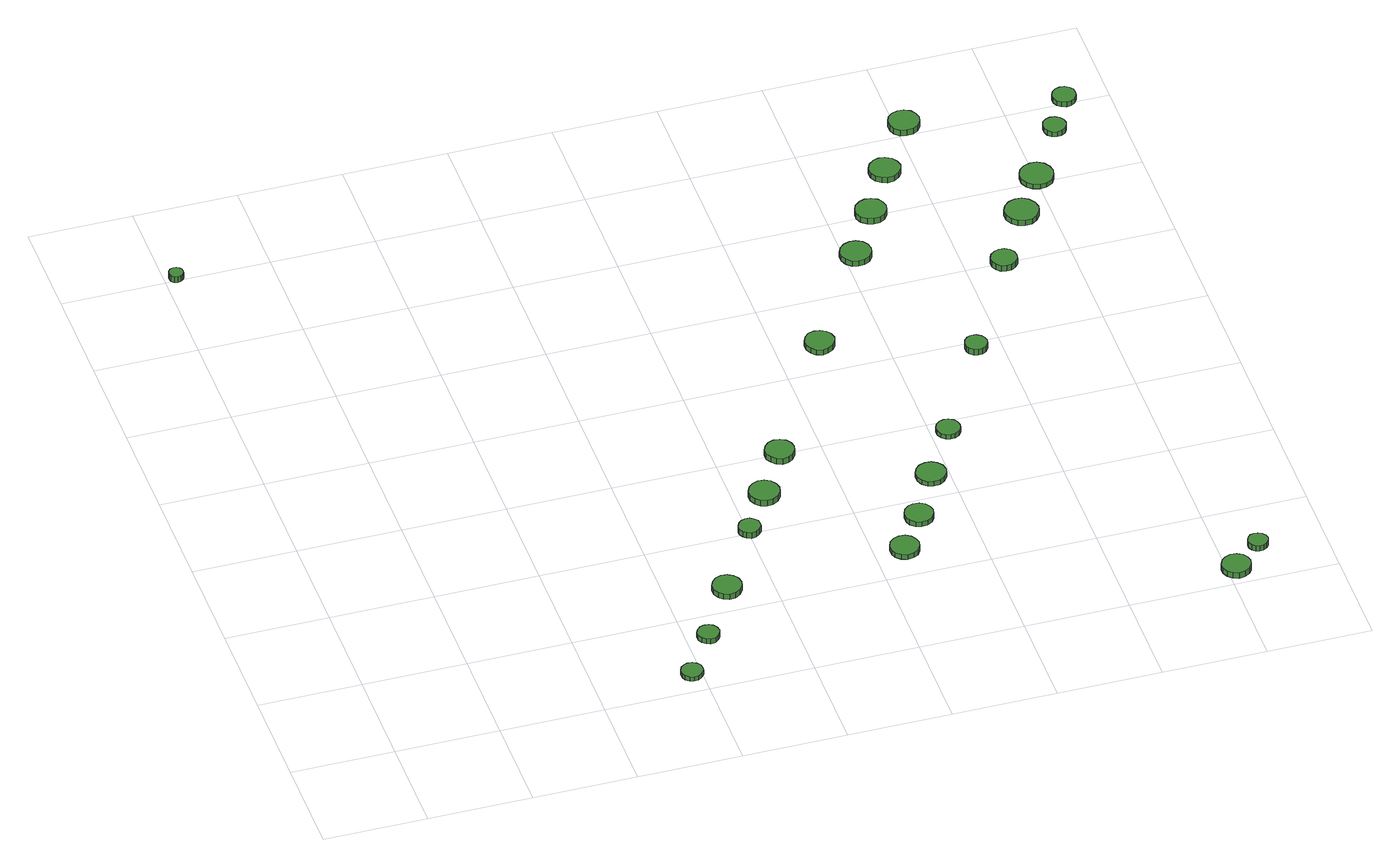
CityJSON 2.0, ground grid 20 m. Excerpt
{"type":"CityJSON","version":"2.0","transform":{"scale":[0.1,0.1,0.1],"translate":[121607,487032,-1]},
"CityObjects":{
"tree1":{"type":"SolitaryVegetationObject","attributes":{"function":"something"},"geometry":[{"type":"MultiSurface","lod":"1","boundaries":[[[0,1,2,3,4,5,6,7,8,9,10,11,12,13,14]],[[15,16,17,18,19,20,21,22,23,24,25,26,27,28,29]],[[0,29,28,1]],[[1,28,27,2]],[[2,27,26,3]],[[3,26,25,4]],[[4,25,24,5]],[[5,24,23,6]],[[6,23,22,7]],[[7,22,21,8]],[[8,21,20,9]],[[9,20,19,10]],[[10,19,18,11]],[[11,18,17,12]],[[12,17,16,13]],[[13,16,15,14]],[[14,15,29,0]]]}]},
"tree2":{"type":"SolitaryVegetationObject","attributes":{"function":"something"},"geometry":[{"type":"MultiSurface","lod":"1","boundaries":[[[30,31,32,33,34,35,36,37,38,39,40,41,42,43,44]],[[45,46,47,48,49,50,51,52,53,54,55,56,57,58,59]],[[30,59,58,31]],[[31,58,57,32]],[[32,57,56,33]],[[33,56,55,34]],[[34,55,54,35]],[[35,54,53,36]],[[36,53,52,37]],[[37,52,51,38]],[[38,51,50,39]],[[39,50,49,40]],[[40,49,48,41]],[[41,48,47,42]],[[42,47,46,43]],[[43,46,45,44]],[[44,45,59,30]]]}]},
"tree3":{"type":"SolitaryVegetationObject","attributes":{"function":"something"},"geometry":[{"type":"MultiSurface","lod":"1","boundaries":[[[60,61,62,63,64,65,66,67,68,69,70,71,72,73,74]],[[75,76,77,78,79,80,81,82,83,84,85,86,87,88,89]],[[60,89,88,61]],[[61,88,87,62]],[[62,87,86,63]],[[63,86,85,64]],[[64,85,84,65]],[[65,84,83,66]],[[66,83,82,67]],[[67,82,81,68]],[[68,81,80,69]],[[69,80,79,70]],[[70,79,78,71]],[[71,78,77,72]],[[72,77,76,73]],[[73,76,75,74]],[[74,75,89,60]]]}]},
"tree4":{"type":"SolitaryVegetationObject","attributes":{"function":"something"},"geometry":[{"type":"MultiSurface","lod":"1","boundaries":[[[90,91,92,93,94,95,96,97,98,99,100,101,102,103,104]],[[105,106,107,108,109,110,111,112,113,114,115,116,117,118,119]],[[90,119,118,91]],[[91,118,117,92]],[[92,117,116,93]],[[93,116,115,94]],[[94,115,114,95]],[[95,114,113,96]],[[96,113,112,97]],[[97,112,111,98]],[[98,111,110,99]],[[99,110,109,100]],[[100,109,108,101]],[[101,108,107,102]],[[102,107,106,103]],[[103,106,105,104]],[[104,105,119,90]]]}]},
"tree5":{"type":"SolitaryVegetationObject","attributes":{"function":"something"},"geometry":[{"type":"MultiSurface","lod":"1","boundaries":[[[120,121,122,123,124,125,126,127,128,129,130,131,132,133,134]],[[135,136,137,138,139,140,141,142,143,144,145,146,147,148,149]],[[120,149,148,121]],[[121,148,147,122]],[[122,147,146,123]],[[123,146,145,124]],[[124,145,144,125]],[[125,144,143,126]],[[126,143,142,127]],[[127,142,141,128]],[[128,141,140,129]],[[129,140,139,130]],[[130,139,138,131]],[[131,138,137,132]],[[132,137,136,133]],[[133,136,135,134]],[[134,135,149,120]]]}]},
"tree6":{"type":"SolitaryVegetationObject","attributes":{"function":"something"},"geometry":[{"type":"MultiSurface","lod":"1","boundaries":[[[150,151,152,153,154,155,156,157,158,159,160,161,162,163,164]],[[165,166,167,168,169,170,171,172,173,174,175,176,177,178,179]],[[150,179,178,151]],[[151,178,177,152]],[[152,177,176,153]],[[153,176,175,154]],[[154,175,174,155]],[[155,174,173,156]],[[156,173,172,157]],[[157,172,171,158]],[[158,171,170,159]],[[159,170,169,160]],[[160,169,168,161]],[[161,168,167,162]],[[162,167,166,163]],[[163,166,165,164]],[[164,165,179,150]]]}]},
"tree7":{"type":"SolitaryVegetationObject","attributes":{"function":"something"},"geometry":[{"type":"MultiSurface","lod":"1","boundaries":[[[180,181,182,183,184,185,186,187,188,189,190,191,192,193,194]],[[195,196,197,198,199,200,201,202,203,204,205,206,207,208,209]],[[180,209,208,181]],[[181,208,207,182]],[[182,207,206,183]],[[183,206,205,184]],[[184,205,204,185]],[[185,204,203,186]],[[186,203,202,187]],[[187,202,201,188]],[[188,201,200,189]],[[189,200,199,190]],[[190,199,198,191]],[[191,198,197,192]],[[192,197,196,193]],[[193,196,195,194]],[[194,195,209,180]]]}]},
"tree8":{"type":"SolitaryVegetationObject","attributes":{"function":"something"},"geometry":[{"type":"MultiSurface","lod":"1","boundaries":[[[210,211,212,213,214,215,216,217,218,219,220,221,222,223,224]],[[225,226,227,228,229,230,231,232,233,234,235,236,237,238,239]],[[210,239,238,211]],[[211,238,237,212]],[[212,237,236,213]],[[213,236,235,214]],[[214,235,234,215]],[[215,234,233,216]],[[216,233,232,217]],[[217,232,231,218]],[[218,231,230,219]],[[219,230,229,220]],[[220,229,228,221]],[[221,228,227,222]],[[222,227,226,223]],[[223,226,225,224]],[[224,225,239,210]]]}]},
"tree9":{"type":"SolitaryVegetationObject","attributes":{"function":"something"},"geometry":[{"type":"MultiSurface","lod":"1","boundaries":[[[240,241,242,243,244,245,246,247,248,249,250,251,252,253,254]],[[255,256,257,258,259,260,261,262,263,264,265,266,267,268,269]],[[240,269,268,241]],[[241,268,267,242]],[[242,267,266,243]],[[243,266,265,244]],[[244,265,264,245]],[[245,264,263,246]],[[246,263,262,247]],[[247,262,261,248]],[[248,261,260,249]],[[249,260,259,250]],[[250,259,258,251]],[[251,258,257,252]],[[252,257,256,253]],[[253,256,255,254]],[[254,255,269,240]]]}]},
"tree10":{"type":"SolitaryVegetationObject","attributes":{"function":"something"},"geometry":[{"type":"MultiSurface","lod":"1","boundaries":[[[270,271,272,273,274,275,276,277,278,279,280,281,282,283,284]],[[285,286,287,288,289,290,291,292,293,294,295,296,297,298,299]],[[270,299,298,271]],[[271,298,297,272]],[[272,297,296,273]],[[273,296,295,274]],[[274,295,294,275]],[[275,294,293,276]],[[276,293,292,277]],[[277,292,291,278]],[[278,291,290,279]],[[279,290,289,280]],[[280,289,288,281]],[[281,288,287,282]],[[282,287,286,283]],[[283,286,285,284]],[[284,285,299,270]]]}]},
"tree11":{"type":"SolitaryVegetationObject","attributes":{"function":"something"},"geometry":[{"type":"MultiSurface","lod":"1","boundaries":[[[300,301,302,303,304,305,306,307,308,309,310,311,312,313,314]],[[315,316,317,318,319,320,321,322,323,324,325,326,327,328,329]],[[300,329,328,301]],[[301,328,327,302]],[[302,327,326,303]],[[303,326,325,304]],[[304,325,324,305]],[[305,324,323,306]],[[306,323,322,307]],[[307,322,321,308]],[[308,321,320,309]],[[309,320,319,310]],[[310,319,318,311]],[[311,318,317,312]],[[312,317,316,313]],[[313,316,315,314]],[[314,315,329,300]]]}]},
"tree12":{"type":"SolitaryVegetationObject","attributes":{"function":"something"},"geometry":[{"type":"MultiSurface","lod":"1","boundaries":[[[330,331,332,333,334,335,336,337,338,339,340,341,342,343,344]],[[345,346,347,348,349,350,351,352,353,354,355,356,357,358,359]],[[330,359,358,331]],[[331,358,357,332]],[[332,357,356,333]],[[333,356,355,334]],[[334,355,354,335]],[[335,354,353,336]],[[336,353,352,337]],[[337,352,351,338]],[[338,351,350,339]],[[339,350,349,340]],[[340,349,348,341]],[[341,348,347,342]],[[342,347,346,343]],[[343,346,345,344]],[[344,345,359,330]]]}]},
"tree13":{"type":"SolitaryVegetationObject","attributes":{"function":"something"},"geometry":[{"type":"MultiSurface","lod":"1","boundaries":[[[360,361,362,363,364,365,366,367,368,369,370,371,372,373,374]],[[375,376,377,378,379,380,381,382,383,384,385,386,387,388,389]],[[360,389,388,361]],[[361,388,387,362]],[[362,387,386,363]],[[363,386,385,364]],[[364,385,384,365]],[[365,384,383,366]],[[366,383,382,367]],[[367,382,381,368]],[[368,381,380,369]],[[369,380,379,370]],[[370,379,378,371]],[[371,378,377,372]],[[372,377,376,373]],[[373,376,375,374]],[[374,375,389,360]]]}]},
"tree14":{"type":"SolitaryVegetationObject","attributes":{"function":"something"},"geometry":[{"type":"MultiSurface","lod":"1","boundaries":[[[390,391,392,393,394,395,396,397,398,399,400,401,402,403,404]],[[405,406,407,408,409,410,411,412,413,414,415,416,417,418,419]],[[390,419,418,391]],[[391,418,417,392]],[[392,417,416,393]],[[393,416,415,394]],[[394,415,414,395]],[[395,414,413,396]],[[396,413,412,397]],[[397,412,411,398]],[[398,411,410,399]],[[399,410,409,400]],[[400,409,408,401]],[[401,408,407,402]],[[402,407,406,403]],[[403,406,405,404]],[[404,405,419,390]]]}]},
"tree15":{"type":"SolitaryVegetationObject","attributes":{"function":"something"},"geometry":[{"type":"MultiSurface","lod":"1","boundaries":[[[420,421,422,423,424,425,426,427,428,429,430,431,432,433,434]],[[435,436,437,438,439,440,441,442,443,444,445,446,447,448,449]],[[420,449,448,421]],[[421,448,447,422]],[[422,447,446,423]],[[423,446,445,424]],[[424,445,444,425]],[[425,444,443,426]],[[426,443,442,427]],[[427,442,441,428]],[[428,441,440,429]],[[429,440,439,430]],[[430,439,438,431]],[[431,438,437,432]],[[432,437,436,433]],[[433,436,435,434]],[[434,435,449,420]]]}]},
"tree16":{"type":"SolitaryVegetationObject","attributes":{"function":"something"},"geometry":[{"type":"MultiSurface","lod":"1","boundaries":[[[450,451,452,453,454,455,456,457,458,459,460,461,462,463,464]],[[465,466,467,468,469,470,471,472,473,474,475,476,477,478,479]],[[450,479,478,451]],[[451,478,477,452]],[[452,477,476,453]],[[453,476,475,454]],[[454,475,474,455]],[[455,474,473,456]],[[456,473,472,457]],[[457,472,471,458]],[[458,471,470,459]],[[459,470,469,460]],[[460,469,468,461]],[[461,468,467,462]],[[462,467,466,463]],[[463,466,465,464]],[[464,465,479,450]]]}]},
"tree17":{"type":"SolitaryVegetationObject","attributes":{"function":"something"},"geometry":[{"type":"MultiSurface","lod":"1","boundaries":[[[480,481,482,483,484,485,486,487,488,489,490,491,492,493,494]],[[495,496,497,498,499,500,501,502,503,504,505,506,507,508,509]],[[480,509,508,481]],[[481,508,507,482]],[[482,507,506,483]],[[483,506,505,484]],[[484,505,504,485]],[[485,504,503,486]],[[486,503,502,487]],[[487,502,501,488]],[[488,501,500,489]],[[489,500,499,490]],[[490,499,498,491]],[[491,498,497,492]],[[492,497,496,493]],[[493,496,495,494]],[[494,495,509,480]]]}]},
"tree18":{"type":"SolitaryVegetationObject","attributes":{"function":"something"},"geometry":[{"type":"MultiSurface","lod":"1","boundaries":[[[510,511,512,513,514,515,516,517,518,519,520,521,522,523,524]],[[525,526,527,528,529,530,531,532,533,534,535,536,537,538,539]],[[510,539,538,511]],[[511,538,537,512]],[[512,537,536,513]],[[513,536,535,514]],[[514,535,534,515]],[[515,534,533,516]],[[516,533,532,517]],[[517,532,531,518]],[[518,531,530,519]],[[519,530,529,520]],[[520,529,528,521]],[[521,528,527,522]],[[522,527,526,523]],[[523,526,525,524]],[[524,525,539,510]]]}]},
"tree19":{"type":"SolitaryVegetationObject","attributes":{"function":"something"},"geometry":[{"type":"MultiSurface","lod":"1","boundaries":[[[540,541,542,543,544,545,546,547,548,549,550,551,552,553,554]],[[555,556,557,558,559,560,561,562,563,564,565,566,567,568,569]],[[540,569,568,541]],[[541,568,567,542]],[[542,567,566,543]],[[543,566,565,544]],[[544,565,564,545]],[[545,564,563,546]],[[546,563,562,547]],[[547,562,561,548]],[[548,561,560,549]],[[549,560,559,550]],[[550,559,558,551]],[[551,558,557,552]],[[552,557,556,553]],[[553,556,555,554]],[[554,555,569,540]]]}]},
"tree20":{"type":"SolitaryVegetationObject","attributes":{"function":"something"},"geometry":[{"type":"MultiSurface","lod":"1","boundaries":[[[570,571,572,573,574,575,576,577,578,579,580,581,582,583,584]],[[585,586,587,588,589,590,591,592,593,594,595,596,597,598,599]],[[570,599,598,571]],[[571,598,597,572]],[[572,597,596,573]],[[573,596,595,574]],[[574,595,594,575]],[[575,594,593,576]],[[576,593,592,577]],[[577,592,591,578]],[[578,591,590,579]],[[579,590,589,580]],[[580,589,588,581]],[[581,588,587,582]],[[582,587,586,583]],[[583,586,585,584]],[[584,585,599,570]]]}]},
"tree21":{"type":"SolitaryVegetationObject","attributes":{"function":"something"},"geometry":[{"type":"MultiSurface","lod":"1","boundaries":[[[600,601,602,603,604,605,606,607,608,609,610,611,612,613,614]],[[615,616,617,618,619,620,621,622,623,624,625,626,627,628,629]],[[600,629,628,601]],[[601,628,627,602]],[[602,627,626,603]],[[603,626,625,604]],[[604,625,624,605]],[[605,624,623,606]],[[606,623,622,607]],[[607,622,621,608]],[[608,621,620,609]],[[609,620,619,610]],[[610,619,618,611]],[[611,618,617,612]],[[612,617,616,613]],[[613,616,615,614]],[[614,615,629,600]]]}]},
"tree22":{"type":"SolitaryVegetationObject","attributes":{"function":"something"},"geometry":[{"type":"MultiSurface","lod":"1","boundaries":[[[630,631,632,633,634,635,636,637,638,639,640,641,642,643,644]],[[645,646,647,648,649,650,651,652,653,654,655,656,657,658,659]],[[630,659,658,631]],[[631,658,657,632]],[[632,657,656,633]],[[633,656,655,634]],[[634,655,654,635]],[[635,654,653,636]],[[636,653,652,637]],[[637,652,651,638]],[[638,651,650,639]],[[639,650,649,640]],[[640,649,648,641]],[[641,648,647,642]],[[642,647,646,643]],[[643,646,645,644]],[[644,645,659,630]]]}]},
"tree23":{"type":"SolitaryVegetationObject","attributes":{"function":"something"},"geometry":[{"type":"MultiSurface","lod":"1","boundaries":[[[660,661,662,663,664,665,666,667,668,669,670,671,672,673,674]],[[675,676,677,678,679,680,681,682,683,684,685,686,687,688,689]],[[660,689,688,661]],[[661,688,687,662]],[[662,687,686,663]],[[663,686,685,664]],[[664,685,684,665]],[[665,684,683,666]],[[666,683,682,667]],[[667,682,681,668]],[[668,681,680,669]],[[669,680,679,670]],[[670,679,678,671]],[[671,678,677,672]],[[672,677,676,673]],[[673,676,675,674]],[[674,675,689,660]]]}]},
"tree24":{"type":"SolitaryVegetationObject","attributes":{"function":"something"},"geometry":[{"type":"MultiSurface","lod":"1","boundaries":[[[690,691,692,693,694,695,696,697,698,699,700,701,702,703,704]],[[705,706,707,708,709,710,711,712,713,714,715,716,717,718,719]],[[690,719,718,691]],[[691,718,717,692]],[[692,717,716,693]],[[693,716,715,694]],[[694,715,714,695]],[[695,714,713,696]],[[696,713,712,697]],[[697,712,711,698]],[[698,711,710,699]],[[699,710,709,700]],[[700,709,708,701]],[[701,708,707,702]],[[702,707,706,703]],[[703,706,705,704]],[[704,705,719,690]]]}]}
},
"vertices":[
[32,1395,30],[31,1401,30],[28,1405,30],[23,1408,30],[17,1409,30],[11,1407,30],[7,1403,30],[5,1398,30],[5,1392,30],[7,1387,30],[11,1383,30],[17,1381,30],[23,1382,30],[28,1385,30],[31,1389,30],[31,1389,17],[28,1385,17],[23,1382,17],[17,1381,17],[11,1383,17],[7,1387,17],[5,1392,17],[5,1398,17],[7,1403,17],[11,1407,17],[17,1409,17],[23,1408,17],[28,1405,17],[31,1401,17],[32,1395,17],
[602,49,16],[601,58,16],[595,65,16],[588,69,16],[579,70,16],[571,67,16],[565,62,16],[561,54,16],[561,45,16],[565,37,16],[571,31,16],[579,29,16],[588,29,16],[595,34,16],[601,41,16],[601,41,6],[595,34,6],[588,29,6],[579,29,6],[571,31,6],[565,37,6],[561,45,6],[561,54,6],[565,62,6],[571,67,6],[579,70,6],[588,69,6],[595,65,6],[601,58,6],[602,49,6],
[663,142,17],[661,151,17],[656,158,17],[649,162,17],[640,163,17],[632,161,17],[625,155,17],[621,147,17],[621,138,17],[625,130,17],[632,124,17],[640,121,17],[649,122,17],[656,127,17],[661,134,17],[661,134,6],[656,127,6],[649,122,6],[640,121,6],[632,124,6],[625,130,6],[621,138,6],[621,147,6],[625,155,6],[632,161,6],[640,163,6],[649,162,6],[656,158,6],[661,151,6],[663,142,6],
[742,261,17],[740,272,17],[733,282,17],[723,288,17],[711,289,17],[700,285,17],[692,277,17],[687,267,17],[687,255,17],[692,244,17],[700,237,17],[711,233,17],[723,234,17],[733,240,17],[740,250,17],[740,250,5],[733,240,5],[723,234,5],[711,233,5],[700,237,5],[692,244,5],[687,255,5],[687,267,5],[692,277,5],[700,285,5],[711,289,5],[723,288,5],[733,282,5],[740,272,5],[742,261,5],
[823,406,20],[822,415,20],[816,422,20],[809,426,20],[800,427,20],[792,424,20],[786,418,20],[782,410,20],[782,402,20],[786,394,20],[792,388,20],[800,385,20],[809,386,20],[816,391,20],[822,398,20],[822,398,7],[816,391,7],[809,386,7],[800,385,7],[792,388,7],[786,394,7],[782,402,7],[782,410,7],[786,418,7],[792,424,7],[800,427,7],[809,426,7],[816,422,7],[822,415,7],[823,406,7],
[888,495,19],[885,507,19],[878,517,19],[867,523,19],[855,524,19],[844,520,19],[835,512,19],[830,501,19],[830,489,19],[835,478,19],[844,469,19],[855,466,19],[867,467,19],[878,473,19],[885,483,19],[885,483,6],[878,473,6],[867,467,6],[855,466,6],[844,469,6],[835,478,6],[830,489,6],[830,501,6],[835,512,6],[844,520,6],[855,524,6],[867,523,6],[878,517,6],[885,507,6],[888,495,6],
[948,599,19],[946,610,19],[939,620,19],[929,625,19],[917,627,19],[906,623,19],[898,615,19],[893,605,19],[893,593,19],[898,583,19],[906,575,19],[917,571,19],[929,572,19],[939,578,19],[946,588,19],[946,588,6],[939,578,6],[929,572,6],[917,571,6],[906,575,6],[898,583,6],[893,593,6],[893,605,6],[898,615,6],[906,623,6],[917,627,6],[929,625,6],[939,620,6],[946,610,6],[948,599,6],
[1085,273,16],[1082,284,16],[1076,294,16],[1066,300,16],[1054,301,16],[1043,297,16],[1034,289,16],[1030,279,16],[1030,267,16],[1034,257,16],[1043,249,16],[1054,245,16],[1066,247,16],[1076,252,16],[1082,262,16],[1082,262,5],[1076,252,5],[1066,247,5],[1054,245,5],[1043,249,5],[1034,257,5],[1030,267,5],[1030,279,5],[1034,289,5],[1043,297,5],[1054,301,5],[1066,300,5],[1076,294,5],[1082,284,5],[1085,273,5],
[1137,354,16],[1134,365,16],[1128,374,16],[1118,380,16],[1106,381,16],[1096,378,16],[1087,370,16],[1083,360,16],[1083,348,16],[1087,338,16],[1096,330,16],[1106,327,16],[1118,328,16],[1128,334,16],[1134,343,16],[1134,343,5],[1128,334,5],[1118,328,5],[1106,327,5],[1096,330,5],[1087,338,5],[1083,348,5],[1083,360,5],[1087,370,5],[1096,378,5],[1106,381,5],[1118,380,5],[1128,374,5],[1134,365,5],[1137,354,5],
[1194,459,15],[1192,471,15],[1184,481,15],[1174,487,15],[1162,488,15],[1151,484,15],[1142,476,15],[1137,465,15],[1137,453,15],[1142,442,15],[1151,434,15],[1162,431,15],[1174,432,15],[1184,438,15],[1192,448,15],[1192,448,5],[1184,438,5],[1174,432,5],[1162,431,5],[1151,434,5],[1142,442,5],[1137,453,5],[1137,465,5],[1142,476,5],[1151,484,5],[1162,488,5],[1174,487,5],[1184,481,5],[1192,471,5],[1194,459,5],
[1110,870,22],[1107,882,22],[1100,891,22],[1090,897,22],[1079,898,22],[1067,895,22],[1059,887,22],[1054,876,22],[1054,865,22],[1059,854,22],[1067,846,22],[1079,842,22],[1090,844,22],[1100,850,22],[1107,859,22],[1107,859,10],[1100,850,10],[1090,844,10],[1079,842,10],[1067,846,10],[1059,854,10],[1054,865,10],[1054,876,10],[1059,887,10],[1067,895,10],[1079,898,10],[1090,897,10],[1100,891,10],[1107,882,10],[1110,870,10],
[1256,572,15],[1254,582,15],[1249,589,15],[1240,594,15],[1231,595,15],[1222,592,15],[1215,586,15],[1211,577,15],[1211,568,15],[1215,559,15],[1222,552,15],[1231,549,15],[1240,550,15],[1249,555,15],[1254,563,15],[1254,563,5],[1249,555,5],[1240,550,5],[1231,549,5],[1222,552,5],[1215,559,5],[1211,568,5],[1211,577,5],[1215,586,5],[1222,592,5],[1231,595,5],[1240,594,5],[1249,589,5],[1254,582,5],[1256,572,5],
[1249,1091,24],[1246,1103,24],[1239,1113,24],[1228,1119,24],[1216,1120,24],[1204,1116,24],[1195,1108,24],[1190,1097,24],[1190,1085,24],[1195,1074,24],[1204,1065,24],[1216,1062,24],[1228,1063,24],[1239,1069,24],[1246,1079,24],[1246,1079,12],[1239,1069,12],[1228,1063,12],[1216,1062,12],[1204,1065,12],[1195,1074,12],[1190,1085,12],[1190,1097,12],[1195,1108,12],[1204,1116,12],[1216,1120,12],[1228,1119,12],[1239,1113,12],[1246,1103,12],[1249,1091,12],
[1372,777,24],[1370,786,24],[1365,793,24],[1357,798,24],[1348,799,24],[1340,796,24],[1333,790,24],[1330,782,24],[1330,773,24],[1333,765,24],[1340,759,24],[1348,756,24],[1357,757,24],[1365,762,24],[1370,769,24],[1370,769,11],[1365,762,11],[1357,757,11],[1348,756,11],[1340,759,11],[1333,765,11],[1330,773,11],[1330,782,11],[1333,790,11],[1340,796,11],[1348,799,11],[1357,798,11],[1365,793,11],[1370,786,11],[1372,777,11],
[1643,36,23],[1640,47,23],[1634,56,23],[1624,62,23],[1612,63,23],[1601,59,23],[1593,52,23],[1588,41,23],[1588,30,23],[1593,20,23],[1601,12,23],[1612,8,23],[1624,10,23],[1634,15,23],[1640,24,23],[1640,24,10],[1634,15,10],[1624,10,10],[1612,8,10],[1601,12,10],[1593,20,10],[1588,30,10],[1588,41,10],[1593,52,10],[1601,59,10],[1612,63,10],[1624,62,10],[1634,56,10],[1640,47,10],[1643,36,10],
[1313,1204,19],[1310,1216,19],[1303,1226,19],[1292,1232,19],[1280,1233,19],[1269,1229,19],[1259,1221,19],[1254,1210,19],[1254,1198,19],[1259,1187,19],[1269,1179,19],[1280,1175,19],[1292,1176,19],[1303,1182,19],[1310,1192,19],[1310,1192,6],[1303,1182,6],[1292,1176,6],[1280,1175,6],[1269,1179,6],[1259,1187,6],[1254,1198,6],[1254,1210,6],[1259,1221,6],[1269,1229,6],[1280,1233,6],[1292,1232,6],[1303,1226,6],[1310,1216,6],[1313,1204,6],
[1693,91,21],[1691,99,21],[1686,105,21],[1679,109,21],[1671,110,21],[1664,108,21],[1658,102,21],[1655,95,21],[1655,87,21],[1658,80,21],[1664,74,21],[1671,72,21],[1679,73,21],[1686,77,21],[1691,83,21],[1691,83,9],[1686,77,9],[1679,73,9],[1671,72,9],[1664,74,9],[1658,80,9],[1655,87,9],[1655,95,9],[1658,102,9],[1664,108,9],[1671,110,9],[1679,109,9],[1686,105,9],[1691,99,9],[1693,91,9],
[1373,1310,17],[1370,1322,17],[1363,1332,17],[1352,1338,17],[1340,1340,17],[1329,1336,17],[1319,1328,17],[1314,1317,17],[1314,1304,17],[1319,1293,17],[1329,1285,17],[1340,1281,17],[1352,1282,17],[1363,1289,17],[1370,1298,17],[1370,1298,5],[1363,1289,5],[1352,1282,5],[1340,1281,5],[1329,1285,5],[1319,1293,5],[1314,1304,5],[1314,1317,5],[1319,1328,5],[1329,1336,5],[1340,1340,5],[1352,1338,5],[1363,1332,5],[1370,1322,5],[1373,1310,5],
[1496,994,24],[1494,1004,24],[1488,1012,24],[1479,1017,24],[1469,1018,24],[1459,1015,24],[1451,1008,24],[1447,999,24],[1447,988,24],[1451,979,24],[1459,972,24],[1469,969,24],[1479,970,24],[1488,975,24],[1494,983,24],[1494,983,11],[1488,975,11],[1479,970,11],[1469,969,11],[1459,972,11],[1451,979,11],[1447,988,11],[1447,999,11],[1451,1008,11],[1459,1015,11],[1469,1018,11],[1479,1017,11],[1488,1012,11],[1494,1004,11],[1496,994,11],
[1446,1428,18],[1443,1440,18],[1436,1450,18],[1425,1456,18],[1413,1457,18],[1401,1453,18],[1392,1445,18],[1387,1434,18],[1387,1422,18],[1392,1411,18],[1401,1402,18],[1413,1399,18],[1425,1400,18],[1436,1406,18],[1443,1416,18],[1443,1416,5],[1436,1406,5],[1425,1400,5],[1413,1399,5],[1401,1402,5],[1392,1411,5],[1387,1422,5],[1387,1434,5],[1392,1445,5],[1401,1453,5],[1413,1457,5],[1425,1456,5],[1436,1450,5],[1443,1440,5],[1446,1428,5],
[1577,1121,18],[1574,1134,18],[1566,1145,18],[1555,1152,18],[1542,1153,18],[1529,1149,18],[1519,1140,18],[1513,1128,18],[1513,1114,18],[1519,1102,18],[1529,1093,18],[1542,1089,18],[1555,1090,18],[1566,1097,18],[1574,1108,18],[1574,1108,6],[1566,1097,6],[1555,1090,6],[1542,1089,6],[1529,1093,6],[1519,1102,6],[1513,1114,6],[1513,1128,6],[1519,1140,6],[1529,1149,6],[1542,1153,6],[1555,1152,6],[1566,1145,6],[1574,1134,6],[1577,1121,6],
[1634,1213,16],[1631,1226,16],[1624,1237,16],[1612,1244,16],[1599,1245,16],[1586,1241,16],[1576,1232,16],[1571,1220,16],[1571,1206,16],[1576,1194,16],[1586,1185,16],[1599,1181,16],[1612,1182,16],[1624,1189,16],[1631,1200,16],[1631,1200,6],[1624,1189,6],[1612,1182,6],[1599,1181,6],[1586,1185,6],[1576,1194,6],[1571,1206,6],[1571,1220,6],[1576,1232,6],[1586,1241,6],[1599,1245,6],[1612,1244,6],[1624,1237,6],[1631,1226,6],[1634,1213,6],
[1697,1337,16],[1695,1346,16],[1690,1353,16],[1682,1358,16],[1673,1359,16],[1664,1356,16],[1657,1350,16],[1654,1342,16],[1654,1333,16],[1657,1324,16],[1664,1318,16],[1673,1315,16],[1682,1316,16],[1690,1321,16],[1695,1328,16],[1695,1328,5],[1690,1321,5],[1682,1316,5],[1673,1315,5],[1664,1318,5],[1657,1324,5],[1654,1333,5],[1654,1342,5],[1657,1350,5],[1664,1356,5],[1673,1359,5],[1682,1358,5],[1690,1353,5],[1695,1346,5],[1697,1337,5],
[1739,1414,16],[1738,1423,16],[1732,1430,16],[1724,1435,16],[1715,1436,16],[1706,1433,16],[1699,1427,16],[1695,1418,16],[1695,1409,16],[1699,1400,16],[1706,1394,16],[1715,1391,16],[1724,1392,16],[1732,1397,16],[1738,1405,16],[1738,1405,5],[1732,1397,5],[1724,1392,5],[1715,1391,5],[1706,1394,5],[1699,1400,5],[1695,1409,5],[1695,1418,5],[1699,1427,5],[1706,1433,5],[1715,1436,5],[1724,1435,5],[1732,1430,5],[1738,1423,5],[1739,1414,5]
]}
